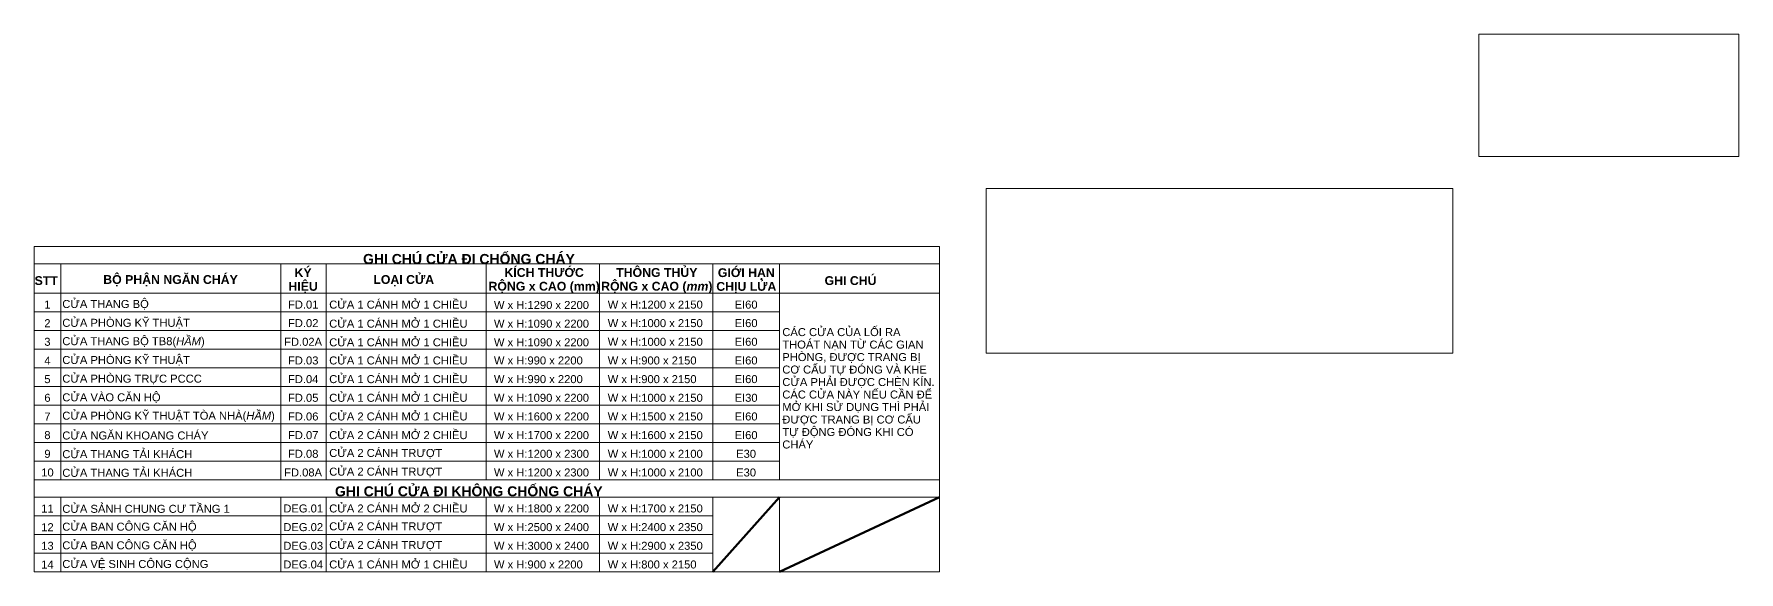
# Model space of a CAD drawing. Header units: millimetres. Extents: x 27447 to 251759, y -15958 to 82948.
# Drawn here: x 193379 to 206164, y 1924 to 5958 of the extents above; entities that cross this region are included whole.
import ezdxf

# ---------------------------------------------------------------- set-up
doc = ezdxf.new("R2010")
doc.units = ezdxf.units.MM
doc.linetypes.add('Dash_2_', pattern=[6.35, 3.175, -3.175])
for name, color, linetype, lineweight in [('A-DETL-THIN', 151, 'Continuous', 18), ('A-DETL-WIDE', 214, 'Continuous', 70), ('G-ANNO-REFR', 1, 'Dash_2_', 18), ('G-ANNO-TEXT-1', 7, 'Continuous', 9)]:
    doc.layers.add(name, color=color, linetype=linetype, lineweight=lineweight)
doc.styles.add('Arial_11', font='arial_0.ttf', dxfattribs={"height": 60})
doc.styles.add('Arial_8', font='arial_0.ttf', dxfattribs={"height": 75})
doc.styles.add('Arial_B_1', font='arialbd_0.ttf', dxfattribs={"height": 66})
picture_1 = doc.add_image_def('image1.pdf', size_in_pixel=(6568, 2318))
picture_2 = doc.add_image_def('image2.pdf', size_in_pixel=(4758, 2241))

msp = doc.modelspace()

# ---------------------------------------------------------------- linework, layer by layer
at = {"layer": 'A-DETL-THIN'}
for p, q in [((193379.2, 1924.3), (193379.2, 4364.3)), ((193379.2, 4364.3), (200169.2, 4364.3)), ((200169.2, 1924.3), (200169.2, 4364.3)), ((193379.2, 4234.3), (200169.2, 4234.3)), ((193579.2, 2614.3), (193579.2, 4234.3)), ((195229.2, 2614.3), (195229.2, 4234.3)), ((195569.2, 2614.3), (195569.2, 4234.3)), ((196769.2, 2614.3), (196769.2, 4234.3)), ((197619.2, 2614.3), (197619.2, 4234.3)), ((198469.2, 2614.3), (198469.2, 4234.3)), ((198969.2, 3454.3), (198969.2, 4234.3)), ((193379.2, 4014.3), (200169.2, 4014.3)), ((193379.2, 4014.3), (200169.2, 4014.3)), ((193379.2, 4014.3), (200169.2, 4014.3)), ((193379.2, 4014.3), (200169.2, 4014.3)), ((193379.2, 3874.3), (198969.2, 3874.3)), ((193379.2, 3734.3), (198969.2, 3734.3)), ((193379.2, 3594.3), (198969.2, 3594.3)), ((195229.2, 3399.3), (195229.2, 3594.3)), ((198969.2, 2614.3), (198969.2, 3594.3)), ((193379.2, 3454.3), (198969.2, 3454.3)), ((198969.2, 3174.3), (198969.2, 3454.3)), ((193379.2, 3314.3), (198969.2, 3314.3)), ((193379.2, 3174.3), (198969.2, 3174.3)), ((193379.2, 3174.3), (198969.2, 3174.3)), ((193379.2, 3034.3), (198969.2, 3034.3)), ((193379.2, 3034.3), (198969.2, 3034.3)), ((193379.2, 2894.3), (198969.2, 2894.3)), ((193379.2, 2754.3), (198969.2, 2754.3)), ((193379.2, 2614.3), (198969.2, 2614.3)), ((193379.2, 2614.3), (200169.2, 2614.3)), ((193379.2, 2484.3), (200169.2, 2484.3)), ((193579.2, 1924.3), (193579.2, 2484.3)), ((195229.2, 1924.3), (195229.2, 2484.3)), ((195569.2, 1924.3), (195569.2, 2484.3)), ((196769.2, 1924.3), (196769.2, 2484.3)), ((197619.2, 1924.3), (197619.2, 2484.3)), ((198469.2, 1924.3), (198469.2, 2484.3)), ((198969.2, 1924.3), (198969.2, 2484.3)), ((193379.2, 2344.3), (198469.2, 2344.3)), ((193379.2, 2204.3), (198469.2, 2204.3)), ((193379.2, 2064.3), (198469.2, 2064.3)), ((193379.2, 1924.3), (198469.2, 1924.3)), ((193379.2, 1924.3), (200169.2, 1924.3))]:
    msp.add_line(p, q, dxfattribs=at)
at = {"layer": 'A-DETL-WIDE'}
for p, q in [((198969.2, 2484.3), (198469.2, 1924.3)), ((198969.2, 1924.3), (200169.2, 2484.3))]:
    msp.add_line(p, q, dxfattribs=at)

# ---------------------------------------------------------------- texts
at = {"layer": 'G-ANNO-TEXT-1', "line_spacing_factor": 0.936439}
for s, insert, char_height, width, attachment_point, style in [('\\pt381.00018,761.9997,1142.99988,1524.00006,1905.00024,2285.99976,2666.99994,3048.00012,3429.0003,3809.99982,4191,4572.00018,4952.9997,5333.99988,5715.00006,6096.00024,6476.99976,6857.99994,7239.00012,7620.0003,8000.99982,8382,8763.00018,9143.9997,9524.99988,9906.00006,10287.00024,10667.99976,11048.99994,11430.00012,11811.0003,12191.99982;KÝ\\PHIỆU', (195396.6, 4108.4), 66, 260.1, 5, 'Arial_B_1'), ('\\pt3,6,9,12,15,18,21,24,27,30,33,36,39,42,45,48,51,54,57,60,63,66,69,72,75,78,81,84,87,90,93,96;{\\fArial|b1|i0|c0|p34;GHI CHÚ CỬA ĐI CHỐNG CHÁY}', (196640.4, 4270.8), 75, 3710.7, 5, 'Arial_8'), ('\\pt381.00018,761.9997,1142.99988,1524.00006,1905.00024,2285.99976,2666.99994,3048.00012,3429.0003,3809.99982,4191,4572.00018,4952.9997,5333.99988,5715.00006,6096.00024,6476.99976,6857.99994,7239.00012,7620.0003,8000.99982,8382,8763.00018,9143.9997,9524.99988,9906.00006,10287.00024,10667.99976,11048.99994,11430.00012,11811.0003,12191.99982;KÍCH THƯỚC\\PRỘNG x CAO (mm)', (197204.2, 4108.4), 66, 821.7, 5, 'Arial_B_1'), ('\\pt381.00018,761.9997,1142.99988,1524.00006,1905.00024,2285.99976,2666.99994,3048.00012,3429.0003,3809.99982,4191,4572.00018,4952.9997,5333.99988,5715.00006,6096.00024,6476.99976,6857.99994,7239.00012,7620.0003,8000.99982,8382,8763.00018,9143.9997,9524.99988,9906.00006,10287.00024,10667.99976,11048.99994,11430.00012,11811.0003,12191.99982;THÔNG THỦY\\PRỘNG x CAO ({\\fArial|b1|i1|c0|p34;mm})', (198049.2, 4108.4), 66, 819.6, 5, 'Arial_B_1'), ('\\pt381.00018,761.9997,1142.99988,1524.00006,1905.00024,2285.99976,2666.99994,3048.00012,3429.0003,3809.99982,4191,4572.00018,4952.9997,5333.99988,5715.00006,6096.00024,6476.99976,6857.99994,7239.00012,7620.0003,8000.99982,8382,8763.00018,9143.9997,9524.99988,9906.00006,10287.00024,10667.99976,11048.99994,11430.00012,11811.0003,12191.99982;GIỚI HẠN\\PCHỊU LỬA', (198720.5, 4108.4), 66, 436.5, 5, 'Arial_B_1'), ('\\pt381.00018,761.9997,1142.99988,1524.00006,1905.00024,2285.99976,2666.99994,3048.00012,3429.0003,3809.99982,4191,4572.00018,4952.9997,5333.99988,5715.00006,6096.00024,6476.99976,6857.99994,7239.00012,7620.0003,8000.99982,8382,8763.00018,9143.9997,9524.99988,9906.00006,10287.00024,10667.99976,11048.99994,11430.00012,11811.0003,12191.99982;STT', (193470, 4108.6), 66, 242.1, 5, 'Arial_B_1'), ('\\pt381.00018,761.9997,1142.99988,1524.00006,1905.00024,2285.99976,2666.99994,3048.00012,3429.0003,3809.99982,4191,4572.00018,4952.9997,5333.99988,5715.00006,6096.00024,6476.99976,6857.99994,7239.00012,7620.0003,8000.99982,8382,8763.00018,9143.9997,9524.99988,9906.00006,10287.00024,10667.99976,11048.99994,11430.00012,11811.0003,12191.99982;BỘ PHẬN NGĂN CHÁY', (194402.3, 4108.6), 66, 1224.3, 5, 'Arial_B_1'), ('\\pt381.00018,761.9997,1142.99988,1524.00006,1905.00024,2285.99976,2666.99994,3048.00012,3429.0003,3809.99982,4191,4572.00018,4952.9997,5333.99988,5715.00006,6096.00024,6476.99976,6857.99994,7239.00012,7620.0003,8000.99982,8382,8763.00018,9143.9997,9524.99988,9906.00006,10287.00024,10667.99976,11048.99994,11430.00012,11811.0003,12191.99982;LOẠI CỬA', (196151.1, 4108.6), 66, 611.1, 5, 'Arial_B_1'), ('\\pt381.00018,761.9997,1142.99988,1524.00006,1905.00024,2285.99976,2666.99994,3048.00012,3429.0003,3809.99982,4191,4572.00018,4952.9997,5333.99988,5715.00006,6096.00024,6476.99976,6857.99994,7239.00012,7620.0003,8000.99982,8382,8763.00018,9143.9997,9524.99988,9906.00006,10287.00024,10667.99976,11048.99994,11430.00012,11811.0003,12191.99982;GHI CHÚ', (199502.2, 4108.6), 66, 424.8, 5, 'Arial_B_1'), ('\\pt381,762,1143,1524,1905,2286,2667,3048,3429,3810,4191,4572,4953,5334,5715,6096,6477,6858,7239,7620,8001,8382,8763,9144,9525,9906,10287,10668,11049,11430,11811,12192;CỬA THANG BỘ', (193590.6, 3927), 60, 1039.8, 4, 'Arial_11'), ('\\pt381,762,1143,1524,1905,2286,2667,3048,3429,3810,4191,4572,4953,5334,5715,6096,6477,6858,7239,7620,8001,8382,8763,9144,9525,9906,10287,10668,11049,11430,11811,12192;CỬA 1 CÁNH MỞ 1 CHIỀU', (195592.4, 3928.5), 60, 1075.5, 4, 'Arial_11'), ('\\pt381,762,1143,1524,1905,2286,2667,3048,3429,3810,4191,4572,4953,5334,5715,6096,6477,6858,7239,7620,8001,8382,8763,9144,9525,9906,10287,10668,11049,11430,11811,12192;1', (193479.2, 3929.7), 60, 200.4, 5, 'Arial_11'), ('\\pt381,762,1143,1524,1905,2286,2667,3048,3429,3810,4191,4572,4953,5334,5715,6096,6477,6858,7239,7620,8001,8382,8763,9144,9525,9906,10287,10668,11049,11430,11811,12192;CỬA PHÒNG KỸ THUẬT', (193590.6, 3785.7), 60, 1035.9, 4, 'Arial_11'), ('\\pt381,762,1143,1524,1905,2286,2667,3048,3429,3810,4191,4572,4953,5334,5715,6096,6477,6858,7239,7620,8001,8382,8763,9144,9525,9906,10287,10668,11049,11430,11811,12192;FD.01', (195397.4, 3928.5), 60, 339.3, 5, 'Arial_11'), ('\\pt381,762,1143,1524,1905,2286,2667,3048,3429,3810,4191,4572,4953,5334,5715,6096,6477,6858,7239,7620,8001,8382,8763,9144,9525,9906,10287,10668,11049,11430,11811,12192;W x H:1290 x 2200', (196827.8, 3925.7), 60, 738.3, 4, 'Arial_11'), ('\\pt381,762,1143,1524,1905,2286,2667,3048,3429,3810,4191,4572,4953,5334,5715,6096,6477,6858,7239,7620,8001,8382,8763,9144,9525,9906,10287,10668,11049,11430,11811,12192;W x H:1200 x 2150', (197681.1, 3928.5), 60, 744.3, 4, 'Arial_11'), ('\\pt381,762,1143,1524,1905,2286,2667,3048,3429,3810,4191,4572,4953,5334,5715,6096,6477,6858,7239,7620,8001,8382,8763,9144,9525,9906,10287,10668,11049,11430,11811,12192;EI60', (198718.7, 3928.5), 60, 331.5, 5, 'Arial_11'), ('\\pt381,762,1143,1524,1905,2286,2667,3048,3429,3810,4191,4572,4953,5334,5715,6096,6477,6858,7239,7620,8001,8382,8763,9144,9525,9906,10287,10668,11049,11430,11811,12192;2', (193479.2, 3789.7), 60, 200.4, 5, 'Arial_11'), ('\\pt381,762,1143,1524,1905,2286,2667,3048,3429,3810,4191,4572,4953,5334,5715,6096,6477,6858,7239,7620,8001,8382,8763,9144,9525,9906,10287,10668,11049,11430,11811,12192;FD.02', (195397.4, 3789.7), 60, 339.3, 5, 'Arial_11'), ('\\pt381,762,1143,1524,1905,2286,2667,3048,3429,3810,4191,4572,4953,5334,5715,6096,6477,6858,7239,7620,8001,8382,8763,9144,9525,9906,10287,10668,11049,11430,11811,12192;CỬA 1 CÁNH MỞ 1 CHIỀU', (195592.4, 3785.7), 60, 1071.6, 4, 'Arial_11'), ('\\pt381,762,1143,1524,1905,2286,2667,3048,3429,3810,4191,4572,4953,5334,5715,6096,6477,6858,7239,7620,8001,8382,8763,9144,9525,9906,10287,10668,11049,11430,11811,12192;W x H:1090 x 2200', (196827.8, 3785.7), 60, 742.2, 4, 'Arial_11'), ('\\pt381,762,1143,1524,1905,2286,2667,3048,3429,3810,4191,4572,4953,5334,5715,6096,6477,6858,7239,7620,8001,8382,8763,9144,9525,9906,10287,10668,11049,11430,11811,12192;W x H:1000 x 2150', (197681.1, 3789.7), 60, 740.1, 4, 'Arial_11'), ('\\pt381,762,1143,1524,1905,2286,2667,3048,3429,3810,4191,4572,4953,5334,5715,6096,6477,6858,7239,7620,8001,8382,8763,9144,9525,9906,10287,10668,11049,11430,11811,12192;EI60', (198718.7, 3789.7), 60, 331.5, 5, 'Arial_11'), ('\\pt381,762,1143,1524,1905,2286,2667,3048,3429,3810,4191,4572,4953,5334,5715,6096,6477,6858,7239,7620,8001,8382,8763,9144,9525,9906,10287,10668,11049,11430,11811,12192;CÁC CỬA CỦA LỐI RA THOÁT NẠN TỪ CÁC GIAN PHÒNG, ĐƯỢC TRANG BỊ CƠ CẤU TỰ ĐÓNG VÀ KHE CỬA PHẢI ĐƯỢC CHÈN KÍN. CÁC CỬA NÀY NẾU CẦN ĐỂ MỞ KHI SỬ DỤNG THÌ PHẢI ĐƯỢC TRANG BỊ CƠ CẤU TỰ ĐỘNG ĐÓNG KHI CÓ CHÁY', (198990.3, 3300.9), 60, 1168.8, 4, 'Arial_11'), ('\\pt381,762,1143,1524,1905,2286,2667,3048,3429,3810,4191,4572,4953,5334,5715,6096,6477,6858,7239,7620,8001,8382,8763,9144,9525,9906,10287,10668,11049,11430,11811,12192;3', (193479.2, 3649.7), 60, 200.4, 5, 'Arial_11'), ('\\pt381,762,1143,1524,1905,2286,2667,3048,3429,3810,4191,4572,4953,5334,5715,6096,6477,6858,7239,7620,8001,8382,8763,9144,9525,9906,10287,10668,11049,11430,11811,12192;CỬA THANG BỘ TB8({\\fArial|b0|i1|c0|p34;HẦM})', (193590.6, 3645.7), 60, 1633.2, 4, 'Arial_11'), ('\\pt381,762,1143,1524,1905,2286,2667,3048,3429,3810,4191,4572,4953,5334,5715,6096,6477,6858,7239,7620,8001,8382,8763,9144,9525,9906,10287,10668,11049,11430,11811,12192;FD.02A', (195396.5, 3649.7), 60, 339.3, 5, 'Arial_11'), ('\\pt381,762,1143,1524,1905,2286,2667,3048,3429,3810,4191,4572,4953,5334,5715,6096,6477,6858,7239,7620,8001,8382,8763,9144,9525,9906,10287,10668,11049,11430,11811,12192;CỬA 1 CÁNH MỞ 1 CHIỀU', (195592.4, 3645.7), 60, 1069.5, 4, 'Arial_11'), ('\\pt381,762,1143,1524,1905,2286,2667,3048,3429,3810,4191,4572,4953,5334,5715,6096,6477,6858,7239,7620,8001,8382,8763,9144,9525,9906,10287,10668,11049,11430,11811,12192;W x H:1090 x 2200', (196827.8, 3645.7), 60, 744.3, 4, 'Arial_11'), ('\\pt381,762,1143,1524,1905,2286,2667,3048,3429,3810,4191,4572,4953,5334,5715,6096,6477,6858,7239,7620,8001,8382,8763,9144,9525,9906,10287,10668,11049,11430,11811,12192;W x H:1000 x 2150', (197681.1, 3649.7), 60, 748.2, 4, 'Arial_11'), ('\\pt381,762,1143,1524,1905,2286,2667,3048,3429,3810,4191,4572,4953,5334,5715,6096,6477,6858,7239,7620,8001,8382,8763,9144,9525,9906,10287,10668,11049,11430,11811,12192;EI60', (198718.7, 3649.7), 60, 331.5, 5, 'Arial_11'), ('\\pt381,762,1143,1524,1905,2286,2667,3048,3429,3810,4191,4572,4953,5334,5715,6096,6477,6858,7239,7620,8001,8382,8763,9144,9525,9906,10287,10668,11049,11430,11811,12192;4', (193479.2, 3509.7), 60, 200.4, 5, 'Arial_11'), ('\\pt381,762,1143,1524,1905,2286,2667,3048,3429,3810,4191,4572,4953,5334,5715,6096,6477,6858,7239,7620,8001,8382,8763,9144,9525,9906,10287,10668,11049,11430,11811,12192;CỬA PHÒNG KỸ THUẬT', (193590.6, 3507), 60, 1039.8, 4, 'Arial_11'), ('\\pt381,762,1143,1524,1905,2286,2667,3048,3429,3810,4191,4572,4953,5334,5715,6096,6477,6858,7239,7620,8001,8382,8763,9144,9525,9906,10287,10668,11049,11430,11811,12192;FD.03', (195397.4, 3509.7), 60, 339.3, 5, 'Arial_11'), ('\\pt381,762,1143,1524,1905,2286,2667,3048,3429,3810,4191,4572,4953,5334,5715,6096,6477,6858,7239,7620,8001,8382,8763,9144,9525,9906,10287,10668,11049,11430,11811,12192;CỬA 1 CÁNH MỞ 1 CHIỀU', (195592.4, 3509.7), 60, 1071.6, 4, 'Arial_11'), ('\\pt381,762,1143,1524,1905,2286,2667,3048,3429,3810,4191,4572,4953,5334,5715,6096,6477,6858,7239,7620,8001,8382,8763,9144,9525,9906,10287,10668,11049,11430,11811,12192;W x H:990 x 2200', (196827.8, 3509.7), 60, 706.5, 4, 'Arial_11'), ('\\pt381,762,1143,1524,1905,2286,2667,3048,3429,3810,4191,4572,4953,5334,5715,6096,6477,6858,7239,7620,8001,8382,8763,9144,9525,9906,10287,10668,11049,11430,11811,12192;W x H:900 x 2150', (197681.1, 3509.7), 60, 748.2, 4, 'Arial_11'), ('\\pt381,762,1143,1524,1905,2286,2667,3048,3429,3810,4191,4572,4953,5334,5715,6096,6477,6858,7239,7620,8001,8382,8763,9144,9525,9906,10287,10668,11049,11430,11811,12192;EI60', (198718.7, 3509.7), 60, 331.5, 5, 'Arial_11'), ('\\pt381,762,1143,1524,1905,2286,2667,3048,3429,3810,4191,4572,4953,5334,5715,6096,6477,6858,7239,7620,8001,8382,8763,9144,9525,9906,10287,10668,11049,11430,11811,12192;5', (193479.2, 3369.7), 60, 200.4, 5, 'Arial_11'), ('\\pt381,762,1143,1524,1905,2286,2667,3048,3429,3810,4191,4572,4953,5334,5715,6096,6477,6858,7239,7620,8001,8382,8763,9144,9525,9906,10287,10668,11049,11430,11811,12192;CỬA PHÒNG TRỰC PCCC', (193590.6, 3367), 60, 1621.2, 4, 'Arial_11'), ('\\pt381,762,1143,1524,1905,2286,2667,3048,3429,3810,4191,4572,4953,5334,5715,6096,6477,6858,7239,7620,8001,8382,8763,9144,9525,9906,10287,10668,11049,11430,11811,12192;FD.04', (195397.4, 3369.7), 60, 339.3, 5, 'Arial_11'), ('\\pt381,762,1143,1524,1905,2286,2667,3048,3429,3810,4191,4572,4953,5334,5715,6096,6477,6858,7239,7620,8001,8382,8763,9144,9525,9906,10287,10668,11049,11430,11811,12192;CỬA 1 CÁNH MỞ 1 CHIỀU', (195592.4, 3369.7), 60, 1065.6, 4, 'Arial_11'), ('\\pt381,762,1143,1524,1905,2286,2667,3048,3429,3810,4191,4572,4953,5334,5715,6096,6477,6858,7239,7620,8001,8382,8763,9144,9525,9906,10287,10668,11049,11430,11811,12192;W x H:990 x 2200', (196827.8, 3369.7), 60, 738.3, 4, 'Arial_11'), ('\\pt381,762,1143,1524,1905,2286,2667,3048,3429,3810,4191,4572,4953,5334,5715,6096,6477,6858,7239,7620,8001,8382,8763,9144,9525,9906,10287,10668,11049,11430,11811,12192;W x H:900 x 2150', (197681.1, 3369.7), 60, 748.2, 4, 'Arial_11'), ('\\pt381,762,1143,1524,1905,2286,2667,3048,3429,3810,4191,4572,4953,5334,5715,6096,6477,6858,7239,7620,8001,8382,8763,9144,9525,9906,10287,10668,11049,11430,11811,12192;EI60', (198718.7, 3369.7), 60, 331.5, 5, 'Arial_11'), ('\\pt381,762,1143,1524,1905,2286,2667,3048,3429,3810,4191,4572,4953,5334,5715,6096,6477,6858,7239,7620,8001,8382,8763,9144,9525,9906,10287,10668,11049,11430,11811,12192;6', (193479.2, 3229.7), 60, 200.4, 5, 'Arial_11'), ('\\pt381,762,1143,1524,1905,2286,2667,3048,3429,3810,4191,4572,4953,5334,5715,6096,6477,6858,7239,7620,8001,8382,8763,9144,9525,9906,10287,10668,11049,11430,11811,12192;CỬA VÀO CĂN HỘ', (193590.6, 3227), 60, 1039.8, 4, 'Arial_11'), ('\\pt381,762,1143,1524,1905,2286,2667,3048,3429,3810,4191,4572,4953,5334,5715,6096,6477,6858,7239,7620,8001,8382,8763,9144,9525,9906,10287,10668,11049,11430,11811,12192;FD.05', (195397.4, 3229.7), 60, 339.3, 5, 'Arial_11'), ('\\pt381,762,1143,1524,1905,2286,2667,3048,3429,3810,4191,4572,4953,5334,5715,6096,6477,6858,7239,7620,8001,8382,8763,9144,9525,9906,10287,10668,11049,11430,11811,12192;CỬA 1 CÁNH MỞ 1 CHIỀU', (195592.4, 3229.7), 60, 1069.5, 4, 'Arial_11'), ('\\pt381,762,1143,1524,1905,2286,2667,3048,3429,3810,4191,4572,4953,5334,5715,6096,6477,6858,7239,7620,8001,8382,8763,9144,9525,9906,10287,10668,11049,11430,11811,12192;W x H:1090 x 2200', (196827.8, 3229.7), 60, 752.1, 4, 'Arial_11'), ('\\pt381,762,1143,1524,1905,2286,2667,3048,3429,3810,4191,4572,4953,5334,5715,6096,6477,6858,7239,7620,8001,8382,8763,9144,9525,9906,10287,10668,11049,11430,11811,12192;W x H:1000 x 2150', (197681.1, 3229.7), 60, 746.1, 4, 'Arial_11'), ('\\pt381,762,1143,1524,1905,2286,2667,3048,3429,3810,4191,4572,4953,5334,5715,6096,6477,6858,7239,7620,8001,8382,8763,9144,9525,9906,10287,10668,11049,11430,11811,12192;EI30', (198718.7, 3229.7), 60, 331.5, 5, 'Arial_11'), ('\\pt381,762,1143,1524,1905,2286,2667,3048,3429,3810,4191,4572,4953,5334,5715,6096,6477,6858,7239,7620,8001,8382,8763,9144,9525,9906,10287,10668,11049,11430,11811,12192;7', (193479.2, 3089.7), 60, 200.4, 5, 'Arial_11'), ('\\pt381,762,1143,1524,1905,2286,2667,3048,3429,3810,4191,4572,4953,5334,5715,6096,6477,6858,7239,7620,8001,8382,8763,9144,9525,9906,10287,10668,11049,11430,11811,12192;CỬA PHÒNG KỸ THUẬT TÒA NHÀ({\\fArial|b0|i1|c0|p34;HẦM})', (193590.6, 3087), 60, 1635.3, 4, 'Arial_11'), ('\\pt381,762,1143,1524,1905,2286,2667,3048,3429,3810,4191,4572,4953,5334,5715,6096,6477,6858,7239,7620,8001,8382,8763,9144,9525,9906,10287,10668,11049,11430,11811,12192;FD.06', (195397.4, 3089.7), 60, 339.3, 5, 'Arial_11'), ('\\pt381,762,1143,1524,1905,2286,2667,3048,3429,3810,4191,4572,4953,5334,5715,6096,6477,6858,7239,7620,8001,8382,8763,9144,9525,9906,10287,10668,11049,11430,11811,12192;CỬA 2 CÁNH MỞ 1 CHIỀU', (195592.4, 3089.7), 60, 1091.4, 4, 'Arial_11'), ('\\pt381,762,1143,1524,1905,2286,2667,3048,3429,3810,4191,4572,4953,5334,5715,6096,6477,6858,7239,7620,8001,8382,8763,9144,9525,9906,10287,10668,11049,11430,11811,12192;W x H:1600 x 2200', (196827.8, 3089.7), 60, 752.1, 4, 'Arial_11'), ('\\pt381,762,1143,1524,1905,2286,2667,3048,3429,3810,4191,4572,4953,5334,5715,6096,6477,6858,7239,7620,8001,8382,8763,9144,9525,9906,10287,10668,11049,11430,11811,12192;W x H:1500 x 2150', (197681.1, 3089.7), 60, 746.1, 4, 'Arial_11'), ('\\pt381,762,1143,1524,1905,2286,2667,3048,3429,3810,4191,4572,4953,5334,5715,6096,6477,6858,7239,7620,8001,8382,8763,9144,9525,9906,10287,10668,11049,11430,11811,12192;EI60', (198718.7, 3089.7), 60, 331.5, 5, 'Arial_11'), ('\\pt381,762,1143,1524,1905,2286,2667,3048,3429,3810,4191,4572,4953,5334,5715,6096,6477,6858,7239,7620,8001,8382,8763,9144,9525,9906,10287,10668,11049,11430,11811,12192;8', (193479.2, 2949.7), 60, 200.4, 5, 'Arial_11'), ('\\pt381,762,1143,1524,1905,2286,2667,3048,3429,3810,4191,4572,4953,5334,5715,6096,6477,6858,7239,7620,8001,8382,8763,9144,9525,9906,10287,10668,11049,11430,11811,12192;CỬA NGĂN KHOANG CHÁY', (193590.6, 2947), 60, 1476.3, 4, 'Arial_11'), ('\\pt381,762,1143,1524,1905,2286,2667,3048,3429,3810,4191,4572,4953,5334,5715,6096,6477,6858,7239,7620,8001,8382,8763,9144,9525,9906,10287,10668,11049,11430,11811,12192;FD.07', (195397.4, 2949.7), 60, 339.3, 5, 'Arial_11'), ('\\pt381,762,1143,1524,1905,2286,2667,3048,3429,3810,4191,4572,4953,5334,5715,6096,6477,6858,7239,7620,8001,8382,8763,9144,9525,9906,10287,10668,11049,11430,11811,12192;CỬA 2 CÁNH MỞ 2 CHIỀU', (195592.4, 2949.7), 60, 1065.6, 4, 'Arial_11'), ('\\pt381,762,1143,1524,1905,2286,2667,3048,3429,3810,4191,4572,4953,5334,5715,6096,6477,6858,7239,7620,8001,8382,8763,9144,9525,9906,10287,10668,11049,11430,11811,12192;W x H:1700 x 2200', (196827.8, 2949.7), 60, 748.2, 4, 'Arial_11'), ('\\pt381,762,1143,1524,1905,2286,2667,3048,3429,3810,4191,4572,4953,5334,5715,6096,6477,6858,7239,7620,8001,8382,8763,9144,9525,9906,10287,10668,11049,11430,11811,12192;W x H:1600 x 2150', (197681.1, 2949.7), 60, 742.2, 4, 'Arial_11'), ('\\pt381,762,1143,1524,1905,2286,2667,3048,3429,3810,4191,4572,4953,5334,5715,6096,6477,6858,7239,7620,8001,8382,8763,9144,9525,9906,10287,10668,11049,11430,11811,12192;EI60', (198718.7, 2949.7), 60, 331.5, 5, 'Arial_11'), ('\\pt381,762,1143,1524,1905,2286,2667,3048,3429,3810,4191,4572,4953,5334,5715,6096,6477,6858,7239,7620,8001,8382,8763,9144,9525,9906,10287,10668,11049,11430,11811,12192;9', (193479.2, 2809.7), 60, 200.4, 5, 'Arial_11'), ('\\pt381,762,1143,1524,1905,2286,2667,3048,3429,3810,4191,4572,4953,5334,5715,6096,6477,6858,7239,7620,8001,8382,8763,9144,9525,9906,10287,10668,11049,11430,11811,12192;CỬA THANG TẢI KHÁCH', (193590.6, 2807), 60, 1039.8, 4, 'Arial_11'), ('\\pt381,762,1143,1524,1905,2286,2667,3048,3429,3810,4191,4572,4953,5334,5715,6096,6477,6858,7239,7620,8001,8382,8763,9144,9525,9906,10287,10668,11049,11430,11811,12192;FD.08', (195397.4, 2809.7), 60, 339.3, 5, 'Arial_11'), ('\\pt381,762,1143,1524,1905,2286,2667,3048,3429,3810,4191,4572,4953,5334,5715,6096,6477,6858,7239,7620,8001,8382,8763,9144,9525,9906,10287,10668,11049,11430,11811,12192;CỬA 2 CÁNH TRƯỢT', (195592.4, 2809.7), 60, 1057.8, 4, 'Arial_11'), ('\\pt381,762,1143,1524,1905,2286,2667,3048,3429,3810,4191,4572,4953,5334,5715,6096,6477,6858,7239,7620,8001,8382,8763,9144,9525,9906,10287,10668,11049,11430,11811,12192;W x H:1200 x 2300', (196827.8, 2809.7), 60, 742.2, 4, 'Arial_11'), ('\\pt381,762,1143,1524,1905,2286,2667,3048,3429,3810,4191,4572,4953,5334,5715,6096,6477,6858,7239,7620,8001,8382,8763,9144,9525,9906,10287,10668,11049,11430,11811,12192;W x H:1000 x 2100', (197681.1, 2809.7), 60, 740.1, 4, 'Arial_11'), ('\\pt381,762,1143,1524,1905,2286,2667,3048,3429,3810,4191,4572,4953,5334,5715,6096,6477,6858,7239,7620,8001,8382,8763,9144,9525,9906,10287,10668,11049,11430,11811,12192;E30', (198718.7, 2809.7), 60, 331.5, 5, 'Arial_11'), ('\\pt381,762,1143,1524,1905,2286,2667,3048,3429,3810,4191,4572,4953,5334,5715,6096,6477,6858,7239,7620,8001,8382,8763,9144,9525,9906,10287,10668,11049,11430,11811,12192;10', (193479.4, 2669.7), 60, 200.4, 5, 'Arial_11'), ('\\pt381,762,1143,1524,1905,2286,2667,3048,3429,3810,4191,4572,4953,5334,5715,6096,6477,6858,7239,7620,8001,8382,8763,9144,9525,9906,10287,10668,11049,11430,11811,12192;CỬA THANG TẢI KHÁCH', (193590.6, 2667), 60, 1039.8, 4, 'Arial_11'), ('\\pt381,762,1143,1524,1905,2286,2667,3048,3429,3810,4191,4572,4953,5334,5715,6096,6477,6858,7239,7620,8001,8382,8763,9144,9525,9906,10287,10668,11049,11430,11811,12192;FD.08A', (195396.5, 2669.7), 60, 339.3, 5, 'Arial_11'), ('\\pt381,762,1143,1524,1905,2286,2667,3048,3429,3810,4191,4572,4953,5334,5715,6096,6477,6858,7239,7620,8001,8382,8763,9144,9525,9906,10287,10668,11049,11430,11811,12192;CỬA 2 CÁNH TRƯỢT', (195592.4, 2669.7), 60, 1057.8, 4, 'Arial_11'), ('\\pt381,762,1143,1524,1905,2286,2667,3048,3429,3810,4191,4572,4953,5334,5715,6096,6477,6858,7239,7620,8001,8382,8763,9144,9525,9906,10287,10668,11049,11430,11811,12192;W x H:1200 x 2300', (196827.8, 2669.7), 60, 742.2, 4, 'Arial_11'), ('\\pt381,762,1143,1524,1905,2286,2667,3048,3429,3810,4191,4572,4953,5334,5715,6096,6477,6858,7239,7620,8001,8382,8763,9144,9525,9906,10287,10668,11049,11430,11811,12192;W x H:1000 x 2100', (197681.1, 2669.7), 60, 740.1, 4, 'Arial_11'), ('\\pt381,762,1143,1524,1905,2286,2667,3048,3429,3810,4191,4572,4953,5334,5715,6096,6477,6858,7239,7620,8001,8382,8763,9144,9525,9906,10287,10668,11049,11430,11811,12192;E30', (198718.7, 2669.7), 60, 331.5, 5, 'Arial_11'), ('\\pt3,6,9,12,15,18,21,24,27,30,33,36,39,42,45,48,51,54,57,60,63,66,69,72,75,78,81,84,87,90,93,96;{\\fArial|b1|i0|c0|p34;GHI CHÚ CỬA ĐI KHÔNG CHỐNG CHÁY}', (196639.4, 2528.3), 75, 3710.7, 5, 'Arial_8'), ('\\pt381,762,1143,1524,1905,2286,2667,3048,3429,3810,4191,4572,4953,5334,5715,6096,6477,6858,7239,7620,8001,8382,8763,9144,9525,9906,10287,10668,11049,11430,11811,12192;11', (193479.4, 2399.7), 60, 200.4, 5, 'Arial_11'), ('\\pt381,762,1143,1524,1905,2286,2667,3048,3429,3810,4191,4572,4953,5334,5715,6096,6477,6858,7239,7620,8001,8382,8763,9144,9525,9906,10287,10668,11049,11430,11811,12192;CỬA SẢNH CHUNG CƯ TẦNG 1', (193590.6, 2397), 60, 1581.6, 4, 'Arial_11'), ('\\pt381,762,1143,1524,1905,2286,2667,3048,3429,3810,4191,4572,4953,5334,5715,6096,6477,6858,7239,7620,8001,8382,8763,9144,9525,9906,10287,10668,11049,11430,11811,12192;DEG.01', (195397.4, 2399.7), 60, 339.3, 5, 'Arial_11'), ('\\pt381,762,1143,1524,1905,2286,2667,3048,3429,3810,4191,4572,4953,5334,5715,6096,6477,6858,7239,7620,8001,8382,8763,9144,9525,9906,10287,10668,11049,11430,11811,12192;CỬA 2 CÁNH MỞ 2 CHIỀU', (195592.4, 2399.7), 60, 1115.4, 4, 'Arial_11'), ('\\pt381,762,1143,1524,1905,2286,2667,3048,3429,3810,4191,4572,4953,5334,5715,6096,6477,6858,7239,7620,8001,8382,8763,9144,9525,9906,10287,10668,11049,11430,11811,12192;W x H:1800 x 2200', (196827.8, 2399.7), 60, 742.2, 4, 'Arial_11'), ('\\pt381,762,1143,1524,1905,2286,2667,3048,3429,3810,4191,4572,4953,5334,5715,6096,6477,6858,7239,7620,8001,8382,8763,9144,9525,9906,10287,10668,11049,11430,11811,12192;W x H:1700 x 2150', (197681.1, 2399.7), 60, 740.1, 4, 'Arial_11'), ('\\pt381,762,1143,1524,1905,2286,2667,3048,3429,3810,4191,4572,4953,5334,5715,6096,6477,6858,7239,7620,8001,8382,8763,9144,9525,9906,10287,10668,11049,11430,11811,12192;CỬA BAN CÔNG CĂN HỘ', (193590.6, 2257), 60, 1581.6, 4, 'Arial_11'), ('\\pt381,762,1143,1524,1905,2286,2667,3048,3429,3810,4191,4572,4953,5334,5715,6096,6477,6858,7239,7620,8001,8382,8763,9144,9525,9906,10287,10668,11049,11430,11811,12192;CỬA 2 CÁNH TRƯỢT', (195592.4, 2259.7), 60, 1166.7, 4, 'Arial_11'), ('\\pt381,762,1143,1524,1905,2286,2667,3048,3429,3810,4191,4572,4953,5334,5715,6096,6477,6858,7239,7620,8001,8382,8763,9144,9525,9906,10287,10668,11049,11430,11811,12192;12', (193479.4, 2259.7), 60, 200.4, 5, 'Arial_11'), ('\\pt381,762,1143,1524,1905,2286,2667,3048,3429,3810,4191,4572,4953,5334,5715,6096,6477,6858,7239,7620,8001,8382,8763,9144,9525,9906,10287,10668,11049,11430,11811,12192;DEG.02', (195397.4, 2259.7), 60, 339.3, 5, 'Arial_11'), ('\\pt381,762,1143,1524,1905,2286,2667,3048,3429,3810,4191,4572,4953,5334,5715,6096,6477,6858,7239,7620,8001,8382,8763,9144,9525,9906,10287,10668,11049,11430,11811,12192;CỬA 2 CÁNH TRƯỢT', (195592.4, 2119.7), 60, 1166.7, 4, 'Arial_11'), ('\\pt381,762,1143,1524,1905,2286,2667,3048,3429,3810,4191,4572,4953,5334,5715,6096,6477,6858,7239,7620,8001,8382,8763,9144,9525,9906,10287,10668,11049,11430,11811,12192;W x H:2500 x 2400', (196827.8, 2259.7), 60, 742.2, 4, 'Arial_11'), ('\\pt381,762,1143,1524,1905,2286,2667,3048,3429,3810,4191,4572,4953,5334,5715,6096,6477,6858,7239,7620,8001,8382,8763,9144,9525,9906,10287,10668,11049,11430,11811,12192;W x H:2400 x 2350', (197681.1, 2259.7), 60, 740.1, 4, 'Arial_11'), ('\\pt381,762,1143,1524,1905,2286,2667,3048,3429,3810,4191,4572,4953,5334,5715,6096,6477,6858,7239,7620,8001,8382,8763,9144,9525,9906,10287,10668,11049,11430,11811,12192;13', (193479.4, 2119.7), 60, 200.4, 5, 'Arial_11'), ('\\pt381,762,1143,1524,1905,2286,2667,3048,3429,3810,4191,4572,4953,5334,5715,6096,6477,6858,7239,7620,8001,8382,8763,9144,9525,9906,10287,10668,11049,11430,11811,12192;CỬA BAN CÔNG CĂN HỘ', (193590.6, 2117), 60, 1581.6, 4, 'Arial_11'), ('\\pt381,762,1143,1524,1905,2286,2667,3048,3429,3810,4191,4572,4953,5334,5715,6096,6477,6858,7239,7620,8001,8382,8763,9144,9525,9906,10287,10668,11049,11430,11811,12192;DEG.03', (195397.4, 2119.7), 60, 339.3, 5, 'Arial_11'), ('\\pt381,762,1143,1524,1905,2286,2667,3048,3429,3810,4191,4572,4953,5334,5715,6096,6477,6858,7239,7620,8001,8382,8763,9144,9525,9906,10287,10668,11049,11430,11811,12192;W x H:3000 x 2400', (196827.8, 2119.7), 60, 742.2, 4, 'Arial_11'), ('\\pt381,762,1143,1524,1905,2286,2667,3048,3429,3810,4191,4572,4953,5334,5715,6096,6477,6858,7239,7620,8001,8382,8763,9144,9525,9906,10287,10668,11049,11430,11811,12192;W x H:2900 x 2350', (197681.1, 2119.7), 60, 740.1, 4, 'Arial_11'), ('\\pt381,762,1143,1524,1905,2286,2667,3048,3429,3810,4191,4572,4953,5334,5715,6096,6477,6858,7239,7620,8001,8382,8763,9144,9525,9906,10287,10668,11049,11430,11811,12192;14', (193479.4, 1979.7), 60, 200.4, 5, 'Arial_11'), ('\\pt381,762,1143,1524,1905,2286,2667,3048,3429,3810,4191,4572,4953,5334,5715,6096,6477,6858,7239,7620,8001,8382,8763,9144,9525,9906,10287,10668,11049,11430,11811,12192;CỬA VỆ SINH CÔNG CỘNG', (193590.6, 1977), 60, 1581.6, 4, 'Arial_11'), ('\\pt381,762,1143,1524,1905,2286,2667,3048,3429,3810,4191,4572,4953,5334,5715,6096,6477,6858,7239,7620,8001,8382,8763,9144,9525,9906,10287,10668,11049,11430,11811,12192;DEG.04', (195397.4, 1979.7), 60, 339.3, 5, 'Arial_11'), ('\\pt381,762,1143,1524,1905,2286,2667,3048,3429,3810,4191,4572,4953,5334,5715,6096,6477,6858,7239,7620,8001,8382,8763,9144,9525,9906,10287,10668,11049,11430,11811,12192;CỬA 1 CÁNH MỞ 1 CHIỀU', (195592.4, 1979.7), 60, 1115.4, 4, 'Arial_11'), ('\\pt381,762,1143,1524,1905,2286,2667,3048,3429,3810,4191,4572,4953,5334,5715,6096,6477,6858,7239,7620,8001,8382,8763,9144,9525,9906,10287,10668,11049,11430,11811,12192;W x H:900 x 2200', (196827.8, 1979.7), 60, 742.2, 4, 'Arial_11'), ('\\pt381,762,1143,1524,1905,2286,2667,3048,3429,3810,4191,4572,4953,5334,5715,6096,6477,6858,7239,7620,8001,8382,8763,9144,9525,9906,10287,10668,11049,11430,11811,12192;W x H:800 x 2150', (197681.1, 1979.7), 60, 740.1, 4, 'Arial_11')]:
    msp.add_mtext(s, dxfattribs=dict(at, insert=insert, char_height=char_height, width=width, attachment_point=attachment_point, style=style))

# ---------------------------------------------------------------- pictures from other files: only their frames are drawn
at = {"layer": 'G-ANNO-REFR'}
image = msp.add_image(picture_2, insert=(204214.2, 5039), size_in_units=(1950, 918.7), dxfattribs=at)
image.dxf.flags = 7
image = msp.add_image(picture_1, insert=(200519.2, 3564.5), size_in_units=(3500, 1235.4), dxfattribs=at)
image.dxf.flags = 7

doc.saveas('drawing.dxf')
